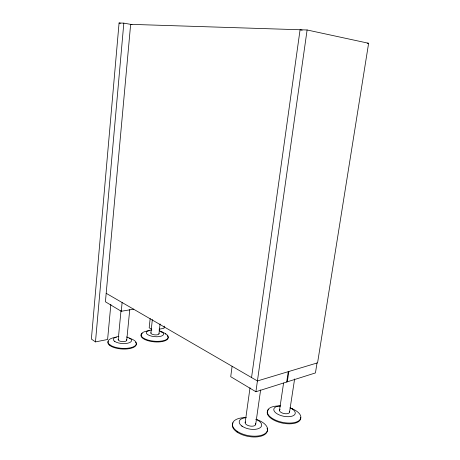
<?xml version="1.0" encoding="UTF-8"?>
<svg xmlns="http://www.w3.org/2000/svg" width="460" height="460" viewBox="0 0 460 460"><rect width="100%" height="100%" fill="white"/><g stroke="black" fill="none" stroke-linecap="round" stroke-linejoin="round"><path stroke-width="0.69" d="M131.968 24.581L123.826 23.144L119.071 23L91.379 339.072L95.467 341.901L107.605 339.486L110.854 304.428M95.467 341.901L123.826 23.144M110.141 345.713L110.204 345.069M118.214 339.733L121.014 310.575M133.768 309.166L121.273 311.276L122.113 302.53M126.741 340.101L129.754 309.603M150.161 318.521L149.184 327.802L151.622 329.256M150.897 333.126L152.335 319.579M158.976 333.902L160.057 323.932M164.26 326.105L164.024 328.244L159.091 329.228M165.416 334.265L165.485 333.655M232.105 366.281L230.719 376.694L255.898 391.747L315.439 372.933L317.026 363.003M237.09 432.101L237.199 431.313M245.168 422.608L250.027 387.757M251.545 377.551L300.075 29.756L302.174 30.205M255.898 391.747L307.108 29.98L368.621 43.274L317.572 362.836L257.422 380.955L106.185 293.302M255.72 424.235L260.624 389.925M279.479 410.441L283.59 383.059M286.689 382.018L288.253 371.668M287.287 381.829L288.851 371.49M289.558 411.976L294.618 378.959M307.108 29.98L130.646 24.346L105.415 301.794L121.273 311.276M367.235 43.211L368.621 43.274M119.071 23L120.422 23.236M161.908 331.901L162.351 332.108M291.72 408.629L292.364 408.946M114.39 341.245L114.827 341.469M241.661 425.977L242.311 426.334M255.576 423.522A5.342 2.633 10.4 0 1 254.938 425.454L254.064 425.879A5.342 2.633 10.4 0 1 247.647 425.322A5.342 2.633 10.4 0 1 245.404 421.952M255.812 419.238A17.802 8.866 10.4 0 1 263.81 434.355A17.802 8.866 10.4 0 1 235.244 429.772A17.802 8.866 10.4 0 1 245.72 417.622M267.07 428.151A17.796 8.884 10.4 0 1 249.136 436.574A17.796 8.884 10.4 0 1 233.082 422.751M256.082 419.365A11.396 5.623 10.4 0 1 258.704 428.519A11.396 5.623 10.4 0 1 241.155 425.454A11.396 5.623 10.4 0 1 246.301 417.657M289.351 411.326A5.123 2.369 11.7 0 1 288.938 413.091L288.161 413.477A5.123 2.369 11.7 0 1 281.52 412.678A5.123 2.369 11.7 0 1 280.128 409.337M290.381 408.026A17.06 7.975 11.7 0 1 296.809 421.854A17.06 7.975 11.7 0 1 269.658 416.352A17.06 7.975 11.7 0 1 280.554 406.03M290.041 407.767A10.925 5.054 11.7 0 1 292.468 416.035A10.925 5.054 11.7 0 1 275.845 412.925A10.925 5.054 11.7 0 1 280.065 405.898M300.708 417.433A17.054 7.992 11.8 0 1 280.841 422.746A17.054 7.992 11.8 0 1 268.789 409.365M159.016 333.5A4.088 1.558 5.3 0 1 158.09 334.57L157.303 334.788A4.088 1.558 5.3 0 1 152.76 334.466A4.088 1.558 5.3 0 1 150.949 332.724M160.678 331.74A13.627 5.244 5.2 0 1 165.111 340.164A13.627 5.244 5.2 0 1 143.813 338.313A13.627 5.244 5.2 0 1 149.207 330.746M159.085 330.746A8.723 3.323 5.3 0 1 161.414 336.093A8.723 3.323 5.3 0 1 147.786 334.684A8.723 3.323 5.3 0 1 151.84 329.992M167.152 335.581A13.622 5.255 5.2 0 1 154.284 341.855A13.622 5.255 5.2 0 1 142.272 333.431M126.552 339.658A4.278 1.679 3.9 0 1 125.626 341.245L124.769 341.481A4.278 1.679 3.9 0 1 120.008 341.153A4.278 1.679 3.9 0 1 118.323 339.302M129.076 338.146A14.248 5.652 3.9 0 1 132.842 347.058A14.248 5.652 3.9 0 1 110.71 345.391A14.248 5.652 3.9 0 1 116.426 337.191M135.51 342.205A14.243 5.664 3.9 0 1 122.975 349.054A14.243 5.664 3.9 0 1 108.244 341.303M126.488 336.973A9.125 3.582 3.9 0 1 129.461 342.666A9.125 3.582 3.9 0 1 115.167 341.682A9.125 3.582 3.9 0 1 118.887 336.45"/></g></svg>
